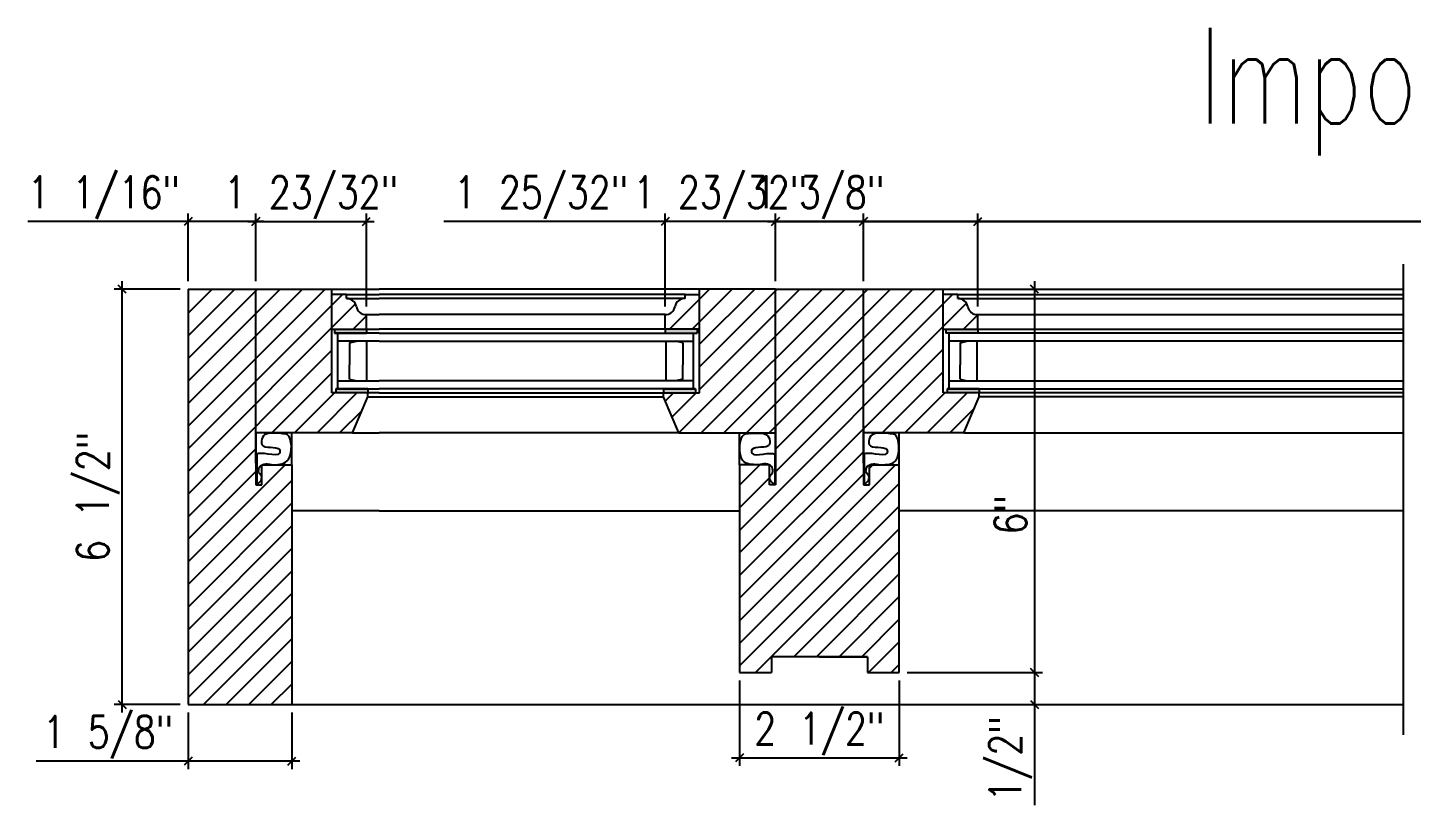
# Model space of a CAD drawing. Header units: inches. Extents: x 1985 to 11287, y 379 to 4336.
# Drawn here: x 7158.29 to 7179.93, y 3696.35 to 3708.52 of the extents above; entities that cross this region are included whole.
import ezdxf

# ---------------------------------------------------------------- set-up
doc = ezdxf.new("R2010")
doc.units = ezdxf.units.IN
doc.header["$MEASUREMENT"] = 0
doc.layers.get('0').update_dxf_attribs({"linetype": 'CONTINUOUS'})
doc.layers.get('Defpoints').update_dxf_attribs({"linetype": 'CONTINUOUS'})
for name, color, linetype in [('COTE1-1', 7, 'CONTINUOUS'), ('COTE1-1 99', 7, 'CONTINUOUS'), ('elevation 99', 7, 'CONTINUOUS'), ('glass-', 6, 'CONTINUOUS'), ('glazing tape', 7, 'CONTINUOUS'), ('hatch 99', 1, 'CONTINUOUS'), ('weatherstripping', 5, 'CONTINUOUS'), ('wood detail', 7, 'CONTINUOUS')]:
    doc.layers.add(name, color=color, linetype=linetype)
doc.styles.get("Standard").update_dxf_attribs({"font": 'txt.shx', "width": 0.8})
doc.dimstyles.new('Elevation', dxfattribs={"dimscale": 2, "dimtxt": 0.75, "dimasz": 0.0625, "dimexe": 0.0625, "dimexo": 0.0625, "dimgap": 0.0625, "dimtad": 1, "dimdec": 5, "dimzin": 0, "dimdsep": 46, "dimlunit": 5, "dimtxsty": 'Standard', "dimblk1": 'OBLIQUE', "dimblk2": 'OBLIQUE', "dimsah": 1, "dimcen": 2, "dimdle": 0.0625, "dimclrd": 1, "dimclre": 1, "dimadec": 1, "dimazin": 0, "dimtfac": 0.375, "dimtdec": 5, "dimtmove": 0, "dimatfit": 3, "dimldrblk": 'OBLIQUE', "dimfxl": 1, "dimfrac": 2, "dimtolj": 1, "dimtzin": 0, "dimarcsym": 0})
pattern_1 = [(45, (7006.5278, 2006.51667), (-0.176776695, 0.176776695), [])]

# ---------------------------------------------------------------- blocks, each defined once
blk = doc.blocks.new('_OBLIQUE')
at = {"color": 0, "linetype": 'ByBlock'}
blk.add_line((-0.5, -0.5), (0.5, 0.5), dxfattribs=at)
blk = doc.blocks.new('*D982')
at = {"layer": 'COTE1-1 99', "color": 1, "lineweight": -2}
for p, q in [((7160.674, 3704.427), (7159.643, 3704.427)), ((7159.768, 3697.802), (7159.768, 3704.552)), ((7160.674, 3697.927), (7159.643, 3697.927))]:
    blk.add_line(p, q, dxfattribs=at)
at = {"layer": 'Defpoints', "color": 0}
for p in [(7159.768, 3704.427), (7160.799, 3704.427), (7160.799, 3697.927)]:
    blk.add_point(p, dxfattribs=at)
at = {"layer": 'COTE1-1 99', "color": 1, "lineweight": -2, "xscale": 0.125, "yscale": 0.125, "zscale": 0.125}
for p, rotation in [((7159.768, 3704.427), 90), ((7159.768, 3697.927), 270)]:
    blk.add_blockref('_OBLIQUE', p, dxfattribs=dict(at, rotation=rotation))
at = {"layer": 'COTE1-1 99', "color": 0, "insert": (7159.393, 3701.177), "char_height": 0.5, "attachment_point": 5, "rotation": 90}
blk.add_mtext('\\A1;6 1/2"', dxfattribs=at)
blk = doc.blocks.new('*D983')
at = {"layer": 'COTE1-1 99', "color": 1, "lineweight": -2}
for p, q in [((7160.799, 3697.802), (7160.799, 3696.917)), ((7162.424, 3697.802), (7162.424, 3696.917)), ((7160.799, 3697.042), (7158.424, 3697.042)), ((7162.549, 3697.042), (7160.799, 3697.042))]:
    blk.add_line(p, q, dxfattribs=at)
at = {"layer": 'Defpoints', "color": 0}
for p in [(7160.799, 3697.927), (7162.424, 3697.927), (7160.799, 3697.042)]:
    blk.add_point(p, dxfattribs=at)
at = {"layer": 'COTE1-1 99', "color": 1, "lineweight": -2, "xscale": 0.125, "yscale": 0.125, "zscale": 0.125, "rotation": 180}
blk.add_blockref('_OBLIQUE', (7160.799, 3697.042), dxfattribs=at)
at = {"layer": 'COTE1-1 99', "color": 1, "lineweight": -2, "xscale": 0.125, "yscale": 0.125, "zscale": 0.125}
blk.add_blockref('_OBLIQUE', (7162.424, 3697.042), dxfattribs=at)
at = {"layer": 'COTE1-1 99', "color": 0, "insert": (7159.549, 3697.417), "char_height": 0.5, "attachment_point": 5}
blk.add_mtext('\\A1;1 5/8"', dxfattribs=at)
blk = doc.blocks.new('*D984')
at = {"layer": 'COTE1-1 99', "color": 1, "lineweight": -2}
for p, q in [((7160.799, 3705.482), (7158.291, 3705.482)), ((7160.799, 3704.552), (7160.799, 3705.607)), ((7161.987, 3705.482), (7160.799, 3705.482)), ((7161.862, 3704.552), (7161.862, 3705.607))]:
    blk.add_line(p, q, dxfattribs=at)
at = {"layer": 'Defpoints', "color": 0}
for p in [(7160.799, 3705.482), (7160.799, 3704.427), (7161.862, 3704.427)]:
    blk.add_point(p, dxfattribs=at)
at = {"layer": 'COTE1-1 99', "color": 1, "lineweight": -2, "xscale": 0.125, "yscale": 0.125, "zscale": 0.125, "rotation": 180}
blk.add_blockref('_OBLIQUE', (7160.799, 3705.482), dxfattribs=at)
at = {"layer": 'COTE1-1 99', "color": 1, "lineweight": -2, "xscale": 0.125, "yscale": 0.125, "zscale": 0.125}
blk.add_blockref('_OBLIQUE', (7161.862, 3705.482), dxfattribs=at)
at = {"layer": 'COTE1-1 99', "color": 0, "insert": (7159.483, 3705.857), "char_height": 0.5, "attachment_point": 5}
blk.add_mtext('\\A1;1 1/16"', dxfattribs=at)
blk = doc.blocks.new('*D985')
at = {"layer": 'COTE1-1 99', "color": 1, "lineweight": -2}
for p, q in [((7161.737, 3705.482), (7163.713, 3705.482)), ((7161.862, 3705.18), (7161.862, 3705.607)), ((7163.588, 3704.153), (7163.588, 3705.607))]:
    blk.add_line(p, q, dxfattribs=at)
at = {"layer": 'Defpoints', "color": 0}
for p in [(7163.588, 3705.482), (7161.862, 3705.055), (7163.588, 3704.028)]:
    blk.add_point(p, dxfattribs=at)
at = {"layer": 'COTE1-1 99', "color": 1, "lineweight": -2, "xscale": 0.125, "yscale": 0.125, "zscale": 0.125, "rotation": 180}
blk.add_blockref('_OBLIQUE', (7161.862, 3705.482), dxfattribs=at)
at = {"layer": 'COTE1-1 99', "color": 1, "lineweight": -2, "xscale": 0.125, "yscale": 0.125, "zscale": 0.125}
blk.add_blockref('_OBLIQUE', (7163.588, 3705.482), dxfattribs=at)
at = {"layer": 'COTE1-1 99', "color": 0, "insert": (7162.725, 3705.857), "char_height": 0.5, "attachment_point": 5}
blk.add_mtext('\\A1;1 23/32"', dxfattribs=at)
blk = doc.blocks.new('*D986')
at = {"layer": 'COTE1-1 99', "color": 1, "lineweight": -2}
for p, q in [((7169.862, 3705.482), (7171.487, 3705.482)), ((7169.987, 3704.552), (7169.987, 3705.607)), ((7171.362, 3704.552), (7171.362, 3705.607))]:
    blk.add_line(p, q, dxfattribs=at)
at = {"layer": 'Defpoints', "color": 0}
for p in [(7171.362, 3705.482), (7169.987, 3704.427), (7171.362, 3704.427)]:
    blk.add_point(p, dxfattribs=at)
at = {"layer": 'COTE1-1 99', "color": 1, "lineweight": -2, "xscale": 0.125, "yscale": 0.125, "zscale": 0.125, "rotation": 180}
blk.add_blockref('_OBLIQUE', (7169.987, 3705.482), dxfattribs=at)
at = {"layer": 'COTE1-1 99', "color": 1, "lineweight": -2, "xscale": 0.125, "yscale": 0.125, "zscale": 0.125}
blk.add_blockref('_OBLIQUE', (7171.362, 3705.482), dxfattribs=at)
at = {"layer": 'COTE1-1 99', "color": 0, "insert": (7170.674, 3705.857), "char_height": 0.5, "attachment_point": 5}
blk.add_mtext('\\A1;1 3/8"', dxfattribs=at)
blk = doc.blocks.new('*D987')
at = {"layer": 'COTE1-1 99', "color": 1, "lineweight": -2}
for p, q in [((7170.112, 3705.482), (7168.135, 3705.482)), ((7168.26, 3704.153), (7168.26, 3705.607)), ((7169.987, 3705.18), (7169.987, 3705.607))]:
    blk.add_line(p, q, dxfattribs=at)
at = {"layer": 'Defpoints', "color": 0}
for p in [(7168.26, 3705.482), (7169.987, 3705.055), (7168.26, 3704.028)]:
    blk.add_point(p, dxfattribs=at)
at = {"layer": 'COTE1-1 99', "color": 1, "lineweight": -2, "xscale": 0.125, "yscale": 0.125, "zscale": 0.125, "rotation": 180}
blk.add_blockref('_OBLIQUE', (7168.26, 3705.482), dxfattribs=at)
at = {"layer": 'COTE1-1 99', "color": 1, "lineweight": -2, "xscale": 0.125, "yscale": 0.125, "zscale": 0.125}
blk.add_blockref('_OBLIQUE', (7169.987, 3705.482), dxfattribs=at)
at = {"layer": 'COTE1-1 99', "color": 0, "insert": (7169.124, 3705.857), "char_height": 0.5, "attachment_point": 5}
blk.add_mtext('\\A1;1 23/32"', dxfattribs=at)
blk = doc.blocks.new('*D989')
at = {"layer": 'COTE1-1 99', "color": 1, "lineweight": -2}
for p, q in [((7171.707, 3704.427), (7174.164, 3704.427)), ((7174.039, 3704.552), (7174.039, 3698.302)), ((7172.049, 3698.427), (7174.164, 3698.427))]:
    blk.add_line(p, q, dxfattribs=at)
at = {"layer": 'Defpoints', "color": 0}
for p in [(7171.582, 3704.427), (7171.924, 3698.427), (7174.039, 3698.427)]:
    blk.add_point(p, dxfattribs=at)
at = {"layer": 'COTE1-1 99', "color": 1, "lineweight": -2, "xscale": 0.125, "yscale": 0.125, "zscale": 0.125}
for p, rotation in [((7174.039, 3704.427), 90), ((7174.039, 3698.427), 270)]:
    blk.add_blockref('_OBLIQUE', p, dxfattribs=dict(at, rotation=rotation))
at = {"layer": 'COTE1-1 99', "color": 0, "insert": (7173.664, 3700.896), "char_height": 0.5, "attachment_point": 5, "rotation": 90}
blk.add_mtext('\\A1;6"', dxfattribs=at)
blk = doc.blocks.new('*D990')
at = {"layer": 'COTE1-1 99', "color": 1, "lineweight": -2}
for p, q in [((7169.424, 3698.302), (7169.424, 3696.968)), ((7171.924, 3698.302), (7171.924, 3696.968)), ((7169.299, 3697.093), (7172.049, 3697.093))]:
    blk.add_line(p, q, dxfattribs=at)
at = {"layer": 'Defpoints', "color": 0}
for p in [(7169.424, 3698.427), (7171.924, 3698.427), (7171.924, 3697.093)]:
    blk.add_point(p, dxfattribs=at)
at = {"layer": 'COTE1-1 99', "color": 1, "lineweight": -2, "xscale": 0.125, "yscale": 0.125, "zscale": 0.125, "rotation": 180}
blk.add_blockref('_OBLIQUE', (7169.424, 3697.093), dxfattribs=at)
at = {"layer": 'COTE1-1 99', "color": 1, "lineweight": -2, "xscale": 0.125, "yscale": 0.125, "zscale": 0.125}
blk.add_blockref('_OBLIQUE', (7171.924, 3697.093), dxfattribs=at)
at = {"layer": 'COTE1-1 99', "color": 0, "insert": (7170.674, 3697.468), "char_height": 0.5, "attachment_point": 5}
blk.add_mtext('\\A1;2 1/2"', dxfattribs=at)
blk = doc.blocks.new('*D991')
at = {"layer": 'COTE1-1 99', "color": 1, "lineweight": -2}
for p, q in [((7174.039, 3698.552), (7174.039, 3697.927)), ((7172.049, 3698.427), (7174.164, 3698.427)), ((7172.049, 3697.927), (7174.164, 3697.927)), ((7174.039, 3697.927), (7174.039, 3696.352))]:
    blk.add_line(p, q, dxfattribs=at)
at = {"layer": 'Defpoints', "color": 0}
for p in [(7171.924, 3698.427), (7171.924, 3697.927), (7174.039, 3697.927)]:
    blk.add_point(p, dxfattribs=at)
at = {"layer": 'COTE1-1 99', "color": 1, "lineweight": -2, "xscale": 0.125, "yscale": 0.125, "zscale": 0.125}
for p, rotation in [((7174.039, 3698.427), 90), ((7174.039, 3697.927), 270)]:
    blk.add_blockref('_OBLIQUE', p, dxfattribs=dict(at, rotation=rotation))
at = {"layer": 'COTE1-1 99', "color": 0, "insert": (7173.664, 3697.077), "char_height": 0.5, "attachment_point": 5, "rotation": 90}
blk.add_mtext('\\A1;1/2"', dxfattribs=at)
blk = doc.blocks.new('*D992')
at = {"layer": 'COTE1-1 99', "color": 1, "lineweight": -2}
for p, q in [((7171.237, 3705.482), (7173.151, 3705.482)), ((7171.362, 3705.18), (7171.362, 3705.607)), ((7173.151, 3704.153), (7173.151, 3705.607)), ((7173.151, 3705.482), (7195.067, 3705.482))]:
    blk.add_line(p, q, dxfattribs=at)
at = {"layer": 'Defpoints', "color": 0}
for p in [(7173.151, 3705.482), (7171.362, 3705.055), (7173.151, 3704.028)]:
    blk.add_point(p, dxfattribs=at)
at = {"layer": 'COTE1-1 99', "color": 1, "lineweight": -2, "xscale": 0.125, "yscale": 0.125, "zscale": 0.125, "rotation": 180}
blk.add_blockref('_OBLIQUE', (7171.362, 3705.482), dxfattribs=at)
at = {"layer": 'COTE1-1 99', "color": 1, "lineweight": -2, "xscale": 0.125, "yscale": 0.125, "zscale": 0.125}
blk.add_blockref('_OBLIQUE', (7173.151, 3705.482), dxfattribs=at)
at = {"layer": 'COTE1-1 99', "color": 0, "insert": (7193.542, 3705.857), "char_height": 0.5, "attachment_point": 5}
blk.add_mtext('\\A1;1 25/32"', dxfattribs=at)
blk = doc.blocks.new('*D993')
at = {"layer": 'COTE1-1 99', "color": 1, "lineweight": -2}
for p, q in [((7186.714, 3705.482), (7164.798, 3705.482)), ((7186.714, 3704.153), (7186.714, 3705.607)), ((7188.628, 3705.482), (7186.714, 3705.482)), ((7188.503, 3705.18), (7188.503, 3705.607))]:
    blk.add_line(p, q, dxfattribs=at)
at = {"layer": 'Defpoints', "color": 0}
for p in [(7186.714, 3705.482), (7188.503, 3705.055), (7186.714, 3704.028)]:
    blk.add_point(p, dxfattribs=at)
at = {"layer": 'COTE1-1 99', "color": 1, "lineweight": -2, "xscale": 0.125, "yscale": 0.125, "zscale": 0.125, "rotation": 180}
blk.add_blockref('_OBLIQUE', (7186.714, 3705.482), dxfattribs=at)
at = {"layer": 'COTE1-1 99', "color": 1, "lineweight": -2, "xscale": 0.125, "yscale": 0.125, "zscale": 0.125}
blk.add_blockref('_OBLIQUE', (7188.503, 3705.482), dxfattribs=at)
at = {"layer": 'COTE1-1 99', "color": 0, "insert": (7166.323, 3705.857), "char_height": 0.5, "attachment_point": 5}
blk.add_mtext('\\A1;1 25/32"', dxfattribs=at)

msp = doc.modelspace()

# ---------------------------------------------------------------- hatches: boundary and pattern name
at = {"layer": 'glazing tape'}
h = msp.add_hatch(color=256, dxfattribs=at)
h.paths.add_polyline_path([(7163.588331, 3703.739398), (7163.588331, 3703.801898), (7163.088331, 3703.801898), (7163.088331, 3703.739398)])
h.paths.add_polyline_path([(7163.111831, 3702.864398), (7163.111831, 3702.801898), (7163.611831, 3702.801898), (7163.611831, 3702.864398)])
h = msp.add_hatch(color=256, dxfattribs=at)
h.paths.add_polyline_path([(7168.76041, 3703.739398), (7168.76041, 3703.801898), (7168.26041, 3703.801898), (7168.26041, 3703.739398)])
h.paths.add_polyline_path([(7168.73691, 3702.801898), (7168.73691, 3702.864398), (7168.23691, 3702.864398), (7168.23691, 3702.801898)])
h = msp.add_hatch(color=256, dxfattribs=at)
h.paths.add_polyline_path([(7172.650827, 3703.739398), (7172.650827, 3703.801898), (7173.150827, 3703.801898), (7173.150827, 3703.739398)])
h.paths.add_polyline_path([(7172.674327, 3702.801898), (7172.674327, 3702.864398), (7173.174327, 3702.864398), (7173.174327, 3702.801898)])
at = {"layer": 'hatch 99'}
h = msp.add_hatch(dxfattribs=at)
h.set_pattern_fill('ANSI31', color=256, scale=2, style=0)
h.set_pattern_definition(pattern_1)
h.paths.add_polyline_path([(7162.424372, 3701.676898), (7161.955542, 3701.676898), (7161.955542, 3701.364434), (7161.86188, 3701.364434), (7161.86188, 3702.176898), (7161.86188, 3704.426898), (7160.799372, 3704.426898), (7160.799372, 3697.926898), (7162.424372, 3697.926898)])
h.paths.add_polyline_path([(7163.049317, 3704.426898), (7161.86188, 3704.426898), (7161.86188, 3702.176898), (7163.370759, 3702.176898), (7163.611831, 3702.739398), (7163.611831, 3702.801898), (7163.049317, 3702.801898)])
h.paths.add_polyline_path([(7163.049317, 3703.801898), (7163.588331, 3703.801898), (7163.588331, 3704.028398, -0.375199902), (7163.432081, 3704.153398, 0.375199902), (7163.275831, 3704.278398), (7163.275831, 3704.340898), (7163.049317, 3704.340898)], flags=17)
h = msp.add_hatch(dxfattribs=at)
h.set_pattern_fill('ANSI31', color=256, scale=2, style=0)
h.set_pattern_definition(pattern_1)
h.paths.add_polyline_path([(7168.799424, 3704.340898), (7168.57291, 3704.340898), (7168.57291, 3704.278398), (7168.559788, 3704.278398, 0.350781059), (7168.41666, 3704.153398, -0.375199902), (7168.26041, 3704.028398), (7168.26041, 3703.801898), (7168.799424, 3703.801898)], flags=17)
h.paths.add_polyline_path([(7169.986861, 3704.426898), (7168.799424, 3704.426898), (7168.799424, 3702.801898), (7168.23691, 3702.801898), (7168.23691, 3702.739398), (7168.477982, 3702.176898), (7169.986861, 3702.176898)])
h.paths.add_polyline_path([(7169.986861, 3701.364434), (7169.893199, 3701.364434), (7169.893199, 3701.676898), (7169.424369, 3701.676898), (7169.424369, 3698.426898), (7169.924369, 3698.426898), (7169.924369, 3698.676898), (7171.424369, 3698.676898), (7171.424369, 3698.426898), (7171.924369, 3698.426898), (7171.924369, 3701.676898), (7171.455538, 3701.676898), (7171.455538, 3701.364434), (7171.361876, 3701.364434), (7171.361876, 3702.28716), (7171.361876, 3704.426898), (7169.986861, 3704.426898), (7169.986861, 3701.705209)])
h.paths.add_polyline_path([(7171.361876, 3702.176898), (7172.933256, 3702.176898), (7173.174327, 3702.739398), (7173.174327, 3702.801898), (7172.611813, 3702.801898), (7172.611813, 3704.426898), (7171.361876, 3704.426898)])
h.paths.add_polyline_path([(7172.611813, 3703.801898), (7173.150827, 3703.801898), (7173.150827, 3704.028398, -0.375199902), (7172.994577, 3704.153398, 0.375199902), (7172.838327, 3704.278398), (7172.838327, 3704.340898), (7172.611813, 3704.340898)], flags=17)

# ---------------------------------------------------------------- linework, layer by layer
at = {"layer": 'COTE1-1'}
for p, q in [((7171.424369, 3698.676898), (7169.924369, 3698.676898)), ((7169.924369, 3698.676898), (7169.924369, 3698.426898)), ((7170.674369, 3698.676898), (7171.424369, 3698.676898)), ((7171.424369, 3698.676898), (7171.424369, 3698.426898))]:
    msp.add_line(p, q, dxfattribs=at)
at = {"layer": 'elevation 99'}
msp.add_line((7179.807641, 3697.452775), (7179.807641, 3704.816953), dxfattribs=at)
at = {"layer": 'glass-', "color": 6}
for p, q in [((7163.786505, 3703.739398), (7163.088331, 3703.739398)), ((7163.143017, 3702.864398), (7163.143017, 3703.739398)), ((7163.786505, 3703.614398), (7163.143017, 3703.614398)), ((7163.323951, 3703.584407), (7163.431733, 3703.614398)), ((7163.323951, 3703.584407), (7163.323951, 3703.239398)), ((7163.588331, 3703.614398), (7163.588331, 3702.989398)), ((7163.786505, 3703.739398), (7168.76041, 3703.739398)), ((7163.786505, 3703.614398), (7168.705724, 3703.614398)), ((7168.272624, 3703.614398), (7168.272624, 3702.989398)), ((7168.537005, 3703.584407), (7168.429222, 3703.614398)), ((7168.537005, 3703.584407), (7168.537005, 3703.239398)), ((7168.705724, 3702.864398), (7168.705724, 3703.739398)), ((7179.807641, 3703.739398), (7172.650827, 3703.739398)), ((7172.705513, 3702.864398), (7172.705513, 3703.739398)), ((7179.807641, 3703.614398), (7172.705513, 3703.614398)), ((7172.874233, 3703.584407), (7172.982015, 3703.614398)), ((7172.874233, 3703.584407), (7172.874233, 3703.239398)), ((7173.138613, 3703.614398), (7173.138613, 3702.989398)), ((7163.323951, 3703.019389), (7163.323951, 3703.239398)), ((7168.537005, 3703.019389), (7168.537005, 3703.239398)), ((7172.874233, 3703.019389), (7172.874233, 3703.239398)), ((7163.143017, 3702.989398), (7163.786505, 3702.989398)), ((7163.323951, 3703.019389), (7163.431733, 3702.989398)), ((7168.705724, 3702.989398), (7163.786505, 3702.989398)), ((7168.537005, 3703.019389), (7168.429222, 3702.989398)), ((7172.705513, 3702.989398), (7179.807641, 3702.989398)), ((7172.874233, 3703.019389), (7172.982015, 3702.989398)), ((7163.111831, 3702.864398), (7163.786505, 3702.864398)), ((7168.73691, 3702.864398), (7163.786505, 3702.864398)), ((7172.674327, 3702.864398), (7179.807641, 3702.864398))]:
    msp.add_line(p, q, dxfattribs=at)
at = {"layer": 'glazing tape', "color": 7}
for p, q in [((7163.088331, 3703.801898), (7163.088331, 3703.739398)), ((7163.588331, 3703.801898), (7163.588331, 3703.739398)), ((7168.26041, 3703.801898), (7168.26041, 3703.739398)), ((7168.76041, 3703.801898), (7168.76041, 3703.739398)), ((7172.650827, 3703.801898), (7172.650827, 3703.739398)), ((7173.150827, 3703.801898), (7173.150827, 3703.739398))]:
    msp.add_line(p, q, dxfattribs=at)
at = {"layer": 'glazing tape'}
for p, q in [((7163.088331, 3703.739398), (7163.588331, 3703.739398)), ((7168.26041, 3703.739398), (7168.76041, 3703.739398)), ((7173.150827, 3703.739398), (7172.650827, 3703.739398)), ((7163.111831, 3702.864398), (7163.111831, 3702.801898)), ((7163.611831, 3702.864398), (7163.111831, 3702.864398)), ((7163.611831, 3702.864398), (7163.611831, 3702.801898)), ((7168.23691, 3702.864398), (7168.23691, 3702.801898)), ((7168.23691, 3702.864398), (7168.73691, 3702.864398)), ((7168.73691, 3702.864398), (7168.73691, 3702.801898)), ((7172.674327, 3702.864398), (7172.674327, 3702.801898)), ((7173.174327, 3702.864398), (7172.674327, 3702.864398)), ((7173.174327, 3702.864398), (7173.174327, 3702.801898))]:
    msp.add_line(p, q, dxfattribs=at)
at = {"layer": 'weatherstripping', "color": 5}
for p, q in [((7161.872844, 3701.843725), (7161.872844, 3701.369938)), ((7169.975897, 3701.843725), (7169.975897, 3701.369938)), ((7171.37284, 3701.843725), (7171.37284, 3701.369938))]:
    msp.add_line(p, q, dxfattribs=at)
for centre, start, end in [((7162.256144, 3701.893851), 68.1531508, 90.3367326), ((7169.592597, 3701.893851), 89.6632674, 111.8468492), ((7171.756141, 3701.893851), 68.1531508, 90.3367326)]:
    msp.add_arc(centre, 0.272391, start, end, dxfattribs=at)
for points, knots in [([(7162.254543, 3702.166238), (7162.117535, 3702.177313), (7162.023252, 3702.170617), (7161.960949, 3702.126875), (7161.91594, 3701.898595), (7162.2389, 3701.994528), (7162.240538, 3701.769689), (7161.928786, 3701.892102), (7161.872844, 3701.843725)], [0, 0, 0, 0, 0.083614321, 0.208464293, 0.316031641, 0.607589822, 0.683535209, 1.009413891, 1.009413891, 1.009413891, 1.009413891]), ([(7162.128798, 3701.678574), (7162.229034, 3701.681995), (7162.451909, 3701.706223), (7162.424372, 3702.09525), (7162.357508, 3702.14668)], [0, 0, 0, 0, 0.2460489598, 0.6041502785, 0.6041502785, 0.6041502785, 0.6041502785]), ([(7169.719943, 3701.678574), (7169.619707, 3701.681995), (7169.384001, 3701.681775), (7169.424369, 3702.09525), (7169.491233, 3702.14668)], [0, 0, 0, 0, 0.2460489598, 0.6041502785, 0.6041502785, 0.6041502785, 0.6041502785]), ([(7169.594198, 3702.166238), (7169.731206, 3702.177313), (7169.825489, 3702.170617), (7169.887792, 3702.126875), (7169.932801, 3701.898595), (7169.609841, 3701.994528), (7169.608203, 3701.769689), (7169.919955, 3701.892102), (7169.975897, 3701.843725)], [0, 0, 0, 0, 0.083614321, 0.208464293, 0.316031641, 0.607589822, 0.683535209, 1.009413891, 1.009413891, 1.009413891, 1.009413891]), ([(7171.75454, 3702.166238), (7171.617531, 3702.177313), (7171.523248, 3702.170617), (7171.460945, 3702.126875), (7171.415936, 3701.898595), (7171.738896, 3701.994528), (7171.740534, 3701.769689), (7171.428782, 3701.892102), (7171.37284, 3701.843725)], [0, 0, 0, 0, 0.083614321, 0.208464293, 0.316031641, 0.607589822, 0.683535209, 1.009413891, 1.009413891, 1.009413891, 1.009413891]), ([(7171.628795, 3701.678574), (7171.729031, 3701.681995), (7171.964737, 3701.681775), (7171.924369, 3702.09525), (7171.857505, 3702.14668)], [0, 0, 0, 0, 0.2460489598, 0.6041502785, 0.6041502785, 0.6041502785, 0.6041502785]), ([(7161.872844, 3701.369938), (7161.942884, 3701.414154), (7161.980043, 3701.503608), (7161.889252, 3701.546706), (7161.92899, 3701.710789), (7162.056913, 3701.693151), (7162.128798, 3701.678574)], [0.0027567057, 0.0027567057, 0.0027567057, 0.0027567057, 0.1724869609, 0.2817822642, 0.3371391511, 0.4968128609, 0.4968128609, 0.4968128609, 0.4968128609]), ([(7169.975897, 3701.369938), (7169.905857, 3701.414154), (7169.868698, 3701.503608), (7169.959489, 3701.546706), (7169.919751, 3701.710789), (7169.791828, 3701.693151), (7169.719943, 3701.678574)], [0.0027567057, 0.0027567057, 0.0027567057, 0.0027567057, 0.1724869609, 0.2817822642, 0.3371391511, 0.4968128609, 0.4968128609, 0.4968128609, 0.4968128609]), ([(7171.37284, 3701.369938), (7171.44288, 3701.414154), (7171.480039, 3701.503608), (7171.389248, 3701.546706), (7171.428986, 3701.710789), (7171.556909, 3701.693151), (7171.628795, 3701.678574)], [0.0027567057, 0.0027567057, 0.0027567057, 0.0027567057, 0.1724869609, 0.2817822642, 0.3371391511, 0.4968128609, 0.4968128609, 0.4968128609, 0.4968128609])]:
    msp.add_open_spline(points, degree=3, knots=knots, dxfattribs=at)
at = {"layer": 'wood detail'}
for p, q in [((7160.799372, 3704.426898), (7161.86188, 3704.426898)), ((7161.86188, 3702.176898), (7161.86188, 3704.426898)), ((7163.049317, 3704.426898), (7163.786505, 3704.426898)), ((7168.799424, 3704.426898), (7163.786505, 3704.426898)), ((7169.986861, 3702.176898), (7169.986861, 3704.426898)), ((7171.361876, 3702.176898), (7171.361876, 3704.426898)), ((7172.611813, 3704.426898), (7179.807641, 3704.426898)), ((7163.275831, 3704.340898), (7163.786505, 3704.340898)), ((7163.275831, 3704.278398), (7163.786505, 3704.278398)), ((7168.57291, 3704.340898), (7163.786505, 3704.340898)), ((7168.57291, 3704.278398), (7163.786505, 3704.278398)), ((7172.838327, 3704.340898), (7179.807641, 3704.340898)), ((7172.838327, 3704.278398), (7179.807641, 3704.278398)), ((7163.588331, 3704.028398), (7163.786505, 3704.028398)), ((7168.26041, 3704.028398), (7163.786505, 3704.028398)), ((7173.150827, 3704.028398), (7179.807641, 3704.028398)), ((7163.588331, 3703.801898), (7163.786505, 3703.801898)), ((7168.26041, 3703.801898), (7163.786505, 3703.801898)), ((7173.150827, 3703.801898), (7179.807641, 3703.801898)), ((7163.611831, 3702.801898), (7163.049317, 3702.801898)), ((7163.611831, 3702.739398), (7163.611831, 3702.801898)), ((7163.786505, 3702.801898), (7163.611831, 3702.801898)), ((7163.786505, 3702.801898), (7168.23691, 3702.801898)), ((7168.23691, 3702.739398), (7168.23691, 3702.801898)), ((7168.23691, 3702.801898), (7168.799424, 3702.801898)), ((7173.174327, 3702.801898), (7172.611813, 3702.801898)), ((7179.807641, 3702.801898), (7173.174327, 3702.801898)), ((7173.174327, 3702.739398), (7173.174327, 3702.801898)), ((7163.370759, 3702.176898), (7163.786505, 3702.176898)), ((7168.477982, 3702.176898), (7163.786505, 3702.176898)), ((7172.933256, 3702.176898), (7179.807641, 3702.176898)), ((7162.424372, 3701.676898), (7162.424372, 3697.926898)), ((7169.424369, 3701.676898), (7169.424369, 3698.426898)), ((7169.424369, 3698.426898), (7169.924369, 3698.426898)), ((7171.424369, 3698.426898), (7171.924369, 3698.426898)), ((7160.799372, 3697.926898), (7160.799372, 3697.926898)), ((7160.799372, 3697.926898), (7179.807641, 3697.926898))]:
    msp.add_line(p, q, dxfattribs=at)
at = {"layer": 'wood detail', "color": 0}
for p, q in [((7160.799372, 3704.426898), (7160.799372, 3697.926898)), ((7161.86188, 3701.705209), (7161.86188, 3704.426898)), ((7161.86188, 3704.426898), (7163.049317, 3704.426898)), ((7169.986861, 3704.426898), (7168.799424, 3704.426898)), ((7169.986861, 3701.705209), (7169.986861, 3704.426898)), ((7171.361876, 3701.705209), (7171.361876, 3704.426898)), ((7171.361876, 3704.426898), (7172.611813, 3704.426898)), ((7160.799372, 3703.926898), (7160.799372, 3702.614398)), ((7160.799372, 3703.926898), (7160.799372, 3702.614398)), ((7160.799372, 3703.489398), (7160.799372, 3702.614398)), ((7160.799372, 3703.489398), (7160.799372, 3702.614398)), ((7169.986861, 3702.28716), (7169.986861, 3701.364434)), ((7171.361876, 3702.28716), (7171.361876, 3701.364434)), ((7161.86188, 3702.176898), (7161.86188, 3701.364434)), ((7163.370759, 3702.176898), (7161.86188, 3702.176898)), ((7162.424372, 3701.676898), (7162.424372, 3702.176898)), ((7168.477982, 3702.176898), (7169.986861, 3702.176898)), ((7172.933256, 3702.176898), (7171.361876, 3702.176898)), ((7161.955542, 3701.364434), (7161.955542, 3701.676898)), ((7161.955542, 3701.676898), (7162.424372, 3701.676898)), ((7169.893199, 3701.676898), (7169.424369, 3701.676898)), ((7169.893199, 3701.364434), (7169.893199, 3701.676898)), ((7171.455538, 3701.364434), (7171.455538, 3701.676898)), ((7171.455538, 3701.676898), (7171.924369, 3701.676898)), ((7171.924369, 3698.426898), (7171.924369, 3701.676898)), ((7161.86188, 3701.364434), (7161.955542, 3701.364434)), ((7169.986861, 3701.364434), (7169.893199, 3701.364434)), ((7171.361876, 3701.364434), (7171.455538, 3701.364434)), ((7163.786505, 3700.957898), (7162.424372, 3700.957898)), ((7163.786505, 3700.957898), (7169.424369, 3700.957898)), ((7179.807641, 3700.957898), (7171.924369, 3700.957898))]:
    msp.add_line(p, q, dxfattribs=at)
at = {"layer": 'wood detail', "color": 7}
for p, q in [((7163.049317, 3702.801898), (7163.049317, 3704.426898)), ((7168.799424, 3702.801898), (7168.799424, 3704.426898)), ((7169.986861, 3704.426898), (7171.361876, 3704.426898)), ((7172.611813, 3702.801898), (7172.611813, 3704.426898)), ((7163.275831, 3704.340898), (7163.049317, 3704.340898)), ((7163.275831, 3704.278398), (7163.275831, 3704.340898)), ((7168.57291, 3704.278398), (7168.57291, 3704.340898)), ((7168.57291, 3704.340898), (7168.799424, 3704.340898)), ((7172.838327, 3704.340898), (7172.611813, 3704.340898)), ((7172.838327, 3704.278398), (7172.838327, 3704.340898)), ((7163.588331, 3703.801898), (7163.588331, 3704.028398)), ((7168.26041, 3703.801898), (7168.26041, 3704.028398)), ((7173.150827, 3703.801898), (7173.150827, 3704.028398)), ((7163.049317, 3703.801898), (7163.588331, 3703.801898)), ((7168.799424, 3703.801898), (7168.26041, 3703.801898)), ((7172.611813, 3703.801898), (7173.150827, 3703.801898)), ((7163.370759, 3702.176898), (7163.611831, 3702.739398)), ((7163.611831, 3702.739398), (7163.786505, 3702.739398)), ((7163.786505, 3702.739398), (7168.23691, 3702.739398)), ((7168.477982, 3702.176898), (7168.23691, 3702.739398)), ((7172.933256, 3702.176898), (7173.174327, 3702.739398)), ((7179.807641, 3702.739398), (7173.174327, 3702.739398)), ((7169.424369, 3701.676898), (7169.424369, 3702.176898)), ((7171.924369, 3701.676898), (7171.924369, 3702.176898))]:
    msp.add_line(p, q, dxfattribs=at)
for centre, start, end in [((7163.282392, 3704.126443), 10.2080197, 92.4723638), ((7168.566349, 3704.126443), 87.5276362, 169.7919803), ((7172.844888, 3704.126443), 10.2080197, 92.4723638), ((7163.58177, 3704.180353), 190.2080197, 272.4723638), ((7168.266971, 3704.180353), 267.5276362, 349.7919803), ((7173.144266, 3704.180353), 190.2080197, 272.4723638)]:
    msp.add_arc(centre, 0.152097, start, end, dxfattribs=at)

# ---------------------------------------------------------------- texts
at = {"layer": 'COTE1-1 99', "width": 0.7}
msp.add_text('Imposte', height=1.5, dxfattribs=at).set_placement((7176.608694, 3707.015471))

# ---------------------------------------------------------------- dimensions: what is measured, and where the dimension line sits
at = {"layer": 'COTE1-1 99'}
for base, p1, p2, picture, middle in [((7160.799372, 3705.482321), (7161.86188, 3704.426898), (7160.799372, 3704.426898), '*D984', (7159.482706, 3705.857321)), ((7160.799372, 3697.042341), (7162.424372, 3697.926898), (7160.799372, 3697.926898), '*D983', (7159.549372, 3697.417341))]:
    dim = msp.add_linear_dim(base=base, p1=p1, p2=p2, dimstyle='Elevation', override={"dimtxt": 0.25, "dimpost": '"'}, dxfattribs=at)
    dim.commit()
    dim.dimension.update_dxf_attribs({"geometry": picture, "text_midpoint": middle})
for base, p1, p2, picture, middle in [((7163.588331, 3705.482321), (7161.86188, 3705.05461), (7163.588331, 3704.028398), '*D985', (7162.725105, 3705.482321)), ((7173.150827, 3705.482321), (7171.361876, 3705.05461), (7173.150827, 3704.028398), '*D992', (7193.542494, 3705.482321)), ((7171.924369, 3697.093225), (7169.424369, 3698.426898), (7171.924369, 3698.426898), '*D990', (7170.674369, 3697.093225))]:
    dim = msp.add_linear_dim(base=base, p1=p1, p2=p2, dimstyle='Elevation', override={"dimtxt": 0.25, "dimpost": '"'}, dxfattribs=at)
    dim.commit()
    dim.dimension.update_dxf_attribs({"geometry": picture, "text_midpoint": middle, "dimtype": 160})
for base, p1, p2, angle, picture, middle in [((7186.714455, 3705.482321), (7188.503406, 3705.05461), (7186.714455, 3704.028398), 180, '*D993', (7166.322788, 3705.482321)), ((7168.26041, 3705.482321), (7169.986861, 3705.05461), (7168.26041, 3704.028398), 180, '*D987', (7169.123635, 3705.482321)), ((7171.3618764, 3705.4823212), (7169.9868608, 3704.4268981), (7171.3618764, 3704.4268981), 180, '*D986', (7170.6743686, 3705.4823212)), ((7174.038831, 3698.426898), (7171.581503, 3704.426898), (7171.924369, 3698.426898), 90, '*D989', (7174.038831, 3700.895648))]:
    dim = msp.add_linear_dim(base=base, p1=p1, p2=p2, angle=angle, dimstyle='Elevation', override={"dimtxt": 0.25, "dimpost": '"'}, dxfattribs=at)
    dim.commit()
    dim.dimension.update_dxf_attribs({"geometry": picture, "text_midpoint": middle, "dimtype": 160})
for base, p1, p2, picture, middle in [((7159.767652, 3704.426898), (7160.799372, 3697.926898), (7160.799372, 3704.426898), '*D982', (7159.392652, 3701.176898)), ((7174.038831, 3697.926898), (7171.924369, 3698.426898), (7171.924369, 3697.926898), '*D991', (7173.663831, 3697.076898))]:
    dim = msp.add_linear_dim(base=base, p1=p1, p2=p2, angle=90, dimstyle='Elevation', override={"dimtxt": 0.25, "dimpost": '"'}, dxfattribs=at)
    dim.commit()
    dim.dimension.update_dxf_attribs({"geometry": picture, "text_midpoint": middle})

doc.saveas('drawing.dxf')
